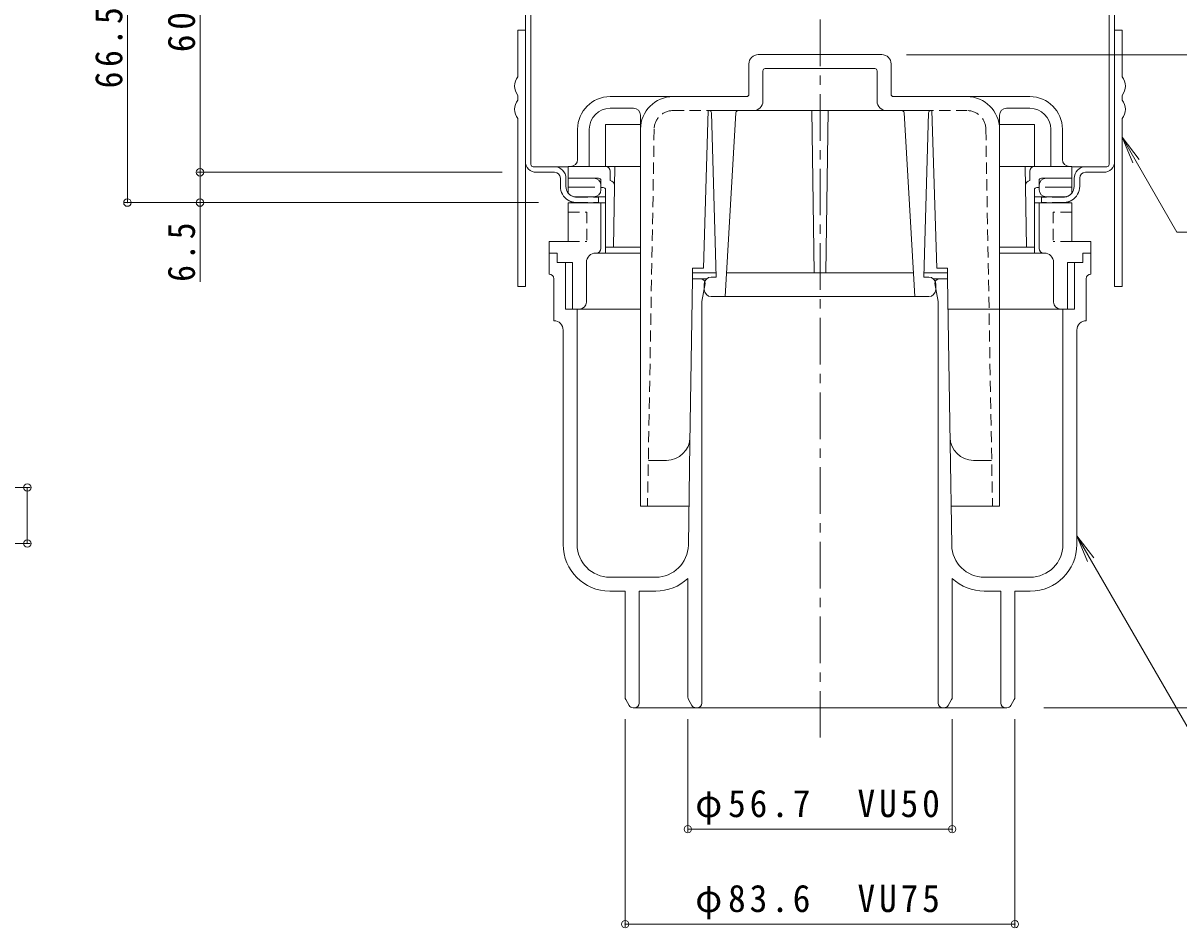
# Model space of a CAD drawing. Units: millimetres on the paper, enlarged 5 times, with parts at other scales. Extents: x -907 to 965, y -699 to 647.
# Drawn here: x -50 to 570, y -138 to 347 of the extents above; entities that cross this region are included whole.
import ezdxf

# ---------------------------------------------------------------- set-up
doc = ezdxf.new("R2010")
doc.units = ezdxf.units.MM
doc.header["$LTSCALE"] = 5
doc.header["$PDMODE"] = 32
doc.header["$PDSIZE"] = 4
doc.linetypes.add('CHAIN1', pattern=[8, 5, -1, 1, -1])
doc.linetypes.add('DASHED1', pattern=[1.8, 1.2, -0.6])
for name, color, linetype, lineweight in [('D-1', 6, 'Continuous', 9), ('D-3', 6, 'Continuous', 9), ('D-4', 7, 'Continuous', 9), ('D-5', 7, 'Continuous', 9), ('D-A', 1, 'Continuous', 9), ('D-C', 2, 'Continuous', 9), ('E-4', 7, 'Continuous', 9)]:
    doc.layers.add(name, color=color, linetype=linetype, lineweight=lineweight)
doc.styles.add('ＭＳ ゴシック', font='')
doc.styles.get('ＭＳ ゴシック').set_extended_font_data('MS Gothic')

msp = doc.modelspace()

# ---------------------------------------------------------------- linework, layer by layer
at = {"layer": 'D-1'}
for p, q in [((344.375, 329.937), (377.5, 329.937)), ((410.625, 329.937), (377.5, 329.937)), ((339.375, 308.687), (339.375, 324.937)), ((348.125, 322.437), (377.5, 322.437)), ((406.875, 322.437), (377.5, 322.437)), ((415.625, 308.687), (415.625, 324.937)), ((346.875, 304.937), (346.875, 321.187)), ((408.125, 304.937), (408.125, 321.187)), ((265, 307.437), (338.125, 307.437)), ((490, 307.437), (416.875, 307.437)), ((277.5, 301.187), (265, 301.187)), ((314.934, 215.437), (317.5, 299.937)), ((317.5, 299.937), (377.5, 299.937)), ((319.25, 298.687), (321.75, 210.72)), ((332.432, 298.76), (326.712, 200.22)), ((374.37, 212.938), (373.125, 299.937)), ((437.5, 299.937), (377.5, 299.937)), ((380.63, 212.938), (381.875, 299.937)), ((422.568, 298.76), (428.288, 200.22)), ((435.75, 298.687), (433.25, 210.72)), ((440.067, 215.437), (437.5, 299.937)), ((477.5, 301.187), (490, 301.187)), ((281.25, 297.437), (281.25, 87.937)), ((473.75, 297.437), (473.75, 87.937)), ((247.5, 273.687), (247.5, 289.938)), ((253.75, 289.938), (253.75, 269.937)), ((501.25, 289.938), (501.25, 269.937)), ((507.5, 273.687), (507.5, 289.938)), ((281.25, 269.937), (242.5, 269.937)), ((242.5, 269.937), (242.5, 258.938)), ((265, 267.438), (265, 262.431)), ((267.5, 269.937), (266.75, 226.687)), ((473.75, 269.937), (512.5, 269.937)), ((487.5, 269.937), (488.25, 226.687)), ((490, 267.438), (490, 262.431)), ((512.5, 269.937), (512.5, 258.938)), ((258.75, 263.687), (242.5, 263.687)), ((260, 262.437), (260, 257.438)), ((495, 262.437), (495, 257.438)), ((496.25, 263.687), (512.5, 263.687)), ((242.5, 258.938), (256.764, 258.938)), ((242.5, 258.938), (242.5, 255.701)), ((261.25, 258.688), (260, 258.688)), ((262.5, 257.438), (262.5, 226.687)), ((492.5, 257.438), (492.5, 226.687)), ((493.751, 258.688), (495, 258.688)), ((512.501, 258.938), (498.236, 258.938)), ((512.5, 258.938), (512.5, 255.701)), ((245.791, 253.688), (262.5, 253.688)), ((509.21, 253.688), (492.5, 253.688)), ((281.25, 226.687), (262.5, 226.687)), ((473.75, 226.687), (492.5, 226.687)), ((309.097, 209.938), (309.184, 215.437)), ((321.687, 212.938), (309.125, 212.938)), ((309.184, 215.437), (314.934, 215.437)), ((327.45, 212.938), (377.5, 212.938)), ((427.55, 212.938), (377.5, 212.938)), ((433.313, 212.938), (445.875, 212.938)), ((445.817, 215.437), (440.067, 215.437)), ((445.904, 209.938), (445.817, 215.437)), ((315.462, 203.97), (315.462, 206.97)), ((319.212, 210.72), (321.75, 210.72)), ((435.788, 210.72), (433.25, 210.72)), ((439.538, 203.97), (439.538, 206.97)), ((377.5, 200.22), (319.212, 200.22)), ((377.5, 200.22), (435.788, 200.22)), ((295.249, 112.437), (285.517, 112.437)), ((459.752, 112.437), (469.483, 112.437)), ((281.25, 87.937), (307.172, 87.937)), ((473.75, 87.937), (447.828, 87.937))]:
    msp.add_line(p, q, dxfattribs=at)
at = {"layer": 'D-1', "linetype": 'DASHED1'}
for p, q in [((298.579, 299.937), (317.5, 299.937)), ((456.421, 299.937), (437.5, 299.937)), ((288.581, 290.11), (285, 87.937)), ((466.42, 290.11), (470, 87.937))]:
    msp.add_line(p, q, dxfattribs=at)
at = {"layer": 'D-1'}
for points in [[(281.25, 292.438), (262.5, 292.438), (262.5, 269.937)], [(473.75, 292.438), (492.5, 292.438), (492.5, 269.937)]]:
    msp.add_lwpolyline(points, dxfattribs=at)
for centre, radius, start, end in [((344.375, 324.937), 5, 90, 180), ((410.625, 324.937), 5, 0, 90), ((348.125, 321.187), 1.25, 90, 180), ((406.875, 321.187), 1.25, 0, 90), ((265, 289.938), 17.5, 90, 180), ((298.75, 289.938), 17.5, 90, 180), ((338.125, 308.687), 1.25, 270, 0), ((341.875, 304.937), 5, 270, 0), ((413.125, 304.937), 5, 180, 270), ((416.875, 308.687), 1.25, 180, 270), ((456.251, 289.938), 17.5, 0, 90), ((490, 289.938), 17.5, 0, 90), ((265, 289.938), 11.25, 90, 180), ((277.5, 297.437), 3.75, 0, 90), ((318, 298.687), 1.25, 0, 90), ((333.68, 298.687), 1.25, 90, 176.67769), ((421.321, 298.687), 1.25, 3.32231, 90), ((437, 298.687), 1.25, 90, 180), ((477.5, 297.437), 3.75, 90, 180), ((490, 289.938), 11.25, 0, 90), ((243.75, 273.687), 3.75, 270, 0), ((511.25, 273.687), 3.75, 180, 270), ((262.5, 267.438), 2.5, 0, 90), ((492.5, 267.438), 2.5, 90, 180), ((256.25, 259.937), 3.75, 0, 90), ((258.75, 262.437), 1.25, 0, 90), ((264.826, 259.937), 2.5, 359.00748, 86.01167), ((490.174, 259.937), 2.5, 93.98833, 180.99252), ((498.75, 259.937), 3.75, 90, 180), ((496.25, 262.437), 1.25, 90, 180), ((256.25, 257.438), 3.75, 270, 0), ((261.25, 257.438), 1.25, 0, 90), ((493.751, 257.438), 1.25, 90, 180), ((498.75, 257.438), 3.75, 180, 270), ((319.212, 206.97), 3.75, 90, 180), ((435.788, 206.97), 3.75, 0, 90), ((319.212, 203.97), 3.75, 180, 270), ((435.788, 203.97), 3.75, 270, 0), ((295.249, 124.937), 12.5, 270, 359.1049), ((459.752, 124.937), 12.5, 180.8951, 270)]:
    msp.add_arc(centre, radius, start, end, dxfattribs=at)
at = {"layer": 'D-1', "linetype": 'DASHED1'}
for centre, start, end in [((298.579, 289.938), 90, 179.01233), ((456.421, 289.938), 0.98767, 90)]:
    msp.add_arc(centre, 10, start, end, dxfattribs=at)
at = {"layer": 'D-3'}
for p, q in [((219.5, 272.861), (219.5, 372.611)), ((535.5, 272.861), (535.5, 372.611)), ((222.5, 271.111), (222.5, 370.611)), ((532.5, 271.111), (532.5, 370.611)), ((223.75, 269.861), (242.5, 269.861)), ((235.125, 266.861), (225.5, 266.861)), ((531.25, 269.861), (512.5, 269.861)), ((519.875, 266.861), (529.5, 266.861)), ((238.25, 263.736), (238.25, 259.361)), ((241.25, 263.611), (241.25, 259.236)), ((513.75, 263.611), (513.75, 259.236)), ((516.75, 263.736), (516.75, 259.361))]:
    msp.add_line(p, q, dxfattribs=at)
at = {"layer": 'D-3', "linetype": 'DASHED1'}
for p, q in [((247, 253.56), (258.75, 253.611)), ((247, 250.611), (258.75, 250.611)), ((258.75, 253.611), (258.75, 250.611)), ((496.25, 253.611), (496.25, 250.611)), ((508, 253.56), (496.25, 253.56)), ((508, 250.611), (496.25, 250.611))]:
    msp.add_line(p, q, dxfattribs=at)
at = {"layer": 'D-3'}
for centre, radius, start, end in [((225.5, 272.861), 6, 180, 270), ((529.5, 272.861), 6, 270, 0), ((223.75, 271.111), 1.25, 180, 270), ((235, 263.611), 6.25, 0, 90), ((235.125, 263.736), 3.125, 0, 90), ((520, 263.611), 6.25, 90, 180), ((519.875, 263.736), 3.125, 90, 180), ((531.25, 271.111), 1.25, 270, 0), ((247, 259.361), 8.75, 180, 239.04864), ((246.875, 259.236), 5.625, 180, 218.93806), ((508, 259.361), 8.75, 300.95136, 0), ((508.125, 259.236), 5.625, 321.06194, 0)]:
    msp.add_arc(centre, radius, start, end, dxfattribs=at)
at = {"layer": 'D-3', "linetype": 'DASHED1'}
for centre, radius, start, end in [((247, 259.361), 5.801, 219.12322, 269.99973), ((508, 259.361), 5.801, 270.00027, 320.87678), ((247, 259.361), 8.75, 239.04864, 269.99973), ((508, 259.361), 8.75, 270.00027, 300.95136)]:
    msp.add_arc(centre, radius, start, end, dxfattribs=at)
at = {"layer": 'D-4'}
for p, q in [((6.094, 250.611), (6.094, 416.861)), ((45.034, 266.861), (45.034, 416.861)), ((423.946, 329.861), (667.785, 329.861)), ((207, 266.861), (43.534, 266.861)), ((45.034, 250.611), (45.034, 266.861)), ((4.594, 250.611), (226.5, 250.611)), ((45.034, 208.165), (45.034, 250.611)), ((719.521, -20.19), (497.439, -20.19)), ((273, -26.219), (273, -137.68)), ((306.625, -26.219), (306.625, -86.777)), ((448.375, -26.219), (448.375, -86.777)), ((482, -26.219), (482, -137.68)), ((306.625, -85.277), (448.375, -85.277)), ((273, -136.18), (482, -136.18))]:
    msp.add_line(p, q, dxfattribs=at)
for p in [(45.034, 266.861), (6.094, 250.611), (45.034, 250.611), (306.625, -85.277), (448.375, -85.277), (273, -136.18), (482, -136.18)]:
    msp.add_point(p, dxfattribs=at)
at = {"layer": 'D-5'}
for p, q in [((539.5, 285.698), (568.914, 234.751)), ((539.5, 285.698), (545.241, 271.84)), ((539.5, 285.698), (548.632, 273.797)), ((568.914, 234.751), (653.914, 234.751)), ((515.25, 72.012), (520.991, 58.154)), ((515.25, 72.012), (524.382, 60.112)), ((515.25, 72.012), (606.061, -85.277))]:
    msp.add_line(p, q, dxfattribs=at)
at = {"layer": 'D-A'}
for p, q in [((215.5, 343.111), (215.5, 318.111)), ((219.5, 343.111), (215.5, 343.111)), ((219.5, 343.111), (219.5, 205.611)), ((535.5, 343.111), (535.5, 205.611)), ((215.5, 308.111), (215.5, 305.611)), ((539.5, 308.111), (539.5, 305.611)), ((215.5, 295.611), (215.5, 205.611)), ((539.5, 295.611), (539.5, 205.611)), ((219.5, 205.611), (215.5, 205.611)), ((535.5, 205.611), (539.5, 205.611))]:
    msp.add_line(p, q, dxfattribs=at)
msp.add_lwpolyline([(535.5, 343.111), (539.5, 343.111), (539.5, 318.111)], dxfattribs=at)
for centre, start, end in [((221.768, 313.111), 141.41991, 218.58009), ((533.232, 313.111), 321.41991, 38.58009), ((221.768, 300.611), 141.41991, 218.58009), ((533.232, 300.611), 321.41991, 38.58009)]:
    msp.add_arc(centre, 8.018, start, end, dxfattribs=at)
at = {"layer": 'D-C', "linetype": 'CHAIN1'}
msp.add_line((377.5, -36.209), (377.5, 431.026), dxfattribs=at)
at = {"layer": 'D-C'}
for p, q in [((242.5, 250.56), (242.5, 229.81)), ((242.5, 250.56), (262.5, 250.56)), ((260, 226.06), (260, 250.56)), ((262.5, 250.56), (262.5, 223.56)), ((492.5, 250.56), (492.5, 223.56)), ((512.5, 250.56), (492.5, 250.56)), ((495, 226.06), (495, 250.56)), ((512.5, 250.56), (512.5, 229.81)), ((232.25, 229.81), (232.25, 212.31)), ((242.5, 229.81), (232.25, 229.81)), ((512.5, 229.81), (522.75, 229.81)), ((522.75, 229.81), (522.75, 212.31)), ((236.625, 223.56), (232.25, 223.56)), ((236.625, 223.56), (236.625, 218.56)), ((281.25, 223.56), (257.25, 223.56)), ((497.75, 223.56), (473.75, 223.56)), ((518.375, 223.56), (522.75, 223.56)), ((518.375, 223.56), (518.375, 218.56)), ((241, 218.56), (241, 193.56)), ((252.25, 218.56), (252.25, 197.31)), ((502.75, 218.56), (502.75, 197.31)), ((514, 218.56), (514, 193.56)), ((234.75, 209.81), (234.75, 187.31)), ((307.747, 121.615), (309.144, 209.81)), ((316.919, 209.81), (309.144, 209.81)), ((314.162, 197.524), (315.875, 207.31)), ((445.856, 209.81), (438.081, 209.81)), ((440.838, 197.524), (439.125, 207.31)), ((447.253, 121.615), (445.856, 209.81)), ((520.25, 209.81), (520.25, 187.31)), ((241, 193.56), (281.25, 193.56)), ((247.25, 67.31), (247.25, 193.56)), ((314.125, 197.093), (314.125, -17.69)), ((440.875, 197.093), (440.875, -17.69)), ((514, 193.56), (446.114, 193.56)), ((507.75, 67.31), (507.75, 193.56)), ((239.75, 67.31), (239.75, 182.31)), ((515.25, 67.31), (515.25, 182.31)), ((306.894, 67.037), (307.747, 121.615)), ((448.106, 67.037), (447.253, 121.615)), ((289.396, 49.81), (264.75, 49.81)), ((465.604, 49.81), (490.25, 49.81)), ((306.625, -14.52), (306.625, 49.194)), ((448.375, -14.52), (448.375, 49.194)), ((264.75, 42.31), (273, 42.31)), ((273, -14.52), (273, 42.31)), ((280.5, -17.69), (280.5, 42.31)), ((289.396, 42.31), (280.5, 42.31)), ((465.604, 42.31), (474.5, 42.31)), ((474.5, -17.69), (474.5, 42.31)), ((482, -14.52), (482, 42.31)), ((490.25, 42.31), (482, 42.31)), ((275.166, -18.94), (273.335, -15.77)), ((308.79, -18.94), (306.96, -15.77)), ((446.21, -18.94), (448.04, -15.77)), ((479.835, -18.94), (481.665, -15.77)), ((477.67, -20.19), (277.33, -20.19))]:
    msp.add_line(p, q, dxfattribs=at)
at = {"layer": 'D-C', "linetype": 'DASHED1'}
for p, q in [((242.5, 245.56), (252.5, 245.56)), ((252.5, 245.56), (252.5, 229.81)), ((502.5, 245.56), (502.5, 229.81)), ((512.5, 245.56), (502.5, 245.56)), ((242.5, 229.81), (252.5, 229.81)), ((512.5, 229.81), (502.5, 229.81))]:
    msp.add_line(p, q, dxfattribs=at)
at = {"layer": 'D-C'}
for points in [[(236.625, 218.56), (244.75, 218.56), (244.75, 193.56)], [(518.375, 218.56), (510.25, 218.56), (510.25, 193.56)]]:
    msp.add_lwpolyline(points, dxfattribs=at)
for centre, radius, start, end in [((257.25, 218.56), 5, 90, 180), ((257.5, 226.06), 2.5, 270, 0), ((497.5, 226.06), 2.5, 180, 270), ((497.75, 218.56), 5, 0, 90), ((232.25, 209.81), 2.5, 0, 90), ((522.75, 209.81), 2.5, 90, 180), ((313.375, 207.31), 2.5, 0, 90), ((441.625, 207.31), 2.5, 90, 180), ((248.5, 197.31), 3.75, 270, 0), ((316.625, 197.093), 2.5, 170.07338, 180), ((438.375, 197.093), 2.5, 0, 9.92662), ((506.5, 197.31), 3.75, 180, 270), ((234.75, 182.31), 5, 0, 90), ((520.25, 182.31), 5, 90, 180), ((264.75, 67.31), 25, 180, 270), ((264.75, 67.31), 17.5, 180, 270), ((289.396, 67.31), 17.5, 270, 359.10498), ((465.604, 67.31), 17.5, 180.89502, 270), ((490.25, 67.31), 25, 270, 0), ((490.25, 67.31), 17.5, 270, 0), ((289.396, 67.31), 25, 270, 313.56273), ((465.604, 67.31), 25, 226.43727, 270), ((275.5, -14.52), 2.5, 180, 210.00032), ((278, -17.69), 2.5, 270, 0), ((309.125, -14.52), 2.5, 180, 210.00032), ((311.625, -17.69), 2.5, 270, 0), ((443.375, -17.69), 2.5, 180, 270), ((445.875, -14.52), 2.5, 329.99968, 0), ((477, -17.69), 2.5, 180, 270), ((479.5, -14.52), 2.5, 329.99968, 0), ((277.33, -17.69), 2.5, 210.00032, 270), ((310.956, -17.69), 2.5, 210.00032, 270), ((444.045, -17.69), 2.5, 270, 329.99968), ((477.67, -17.69), 2.5, 270, 329.99968)]:
    msp.add_arc(centre, radius, start, end, dxfattribs=at)
at = {"layer": 'E-4'}
for p, q in [((-46.079, 97.887), (-158.26, 97.887)), ((-47.579, 97.887), (-47.579, 67.887)), ((-46.079, 67.887), (-107.76, 67.887))]:
    msp.add_line(p, q, dxfattribs=at)
for p in [(-47.579, 97.887), (-47.579, 67.887)]:
    msp.add_point(p, dxfattribs=at)

# ---------------------------------------------------------------- texts
at = {"layer": 'D-4', "color": 2, "char_height": 14.66, "attachment_point": 7, "rotation": 90, "style": 'ＭＳ ゴシック'}
for s, insert in [('\\T1.28;\\W0.9;66.5', (3.594, 311.861)), ('\\T1.27;\\W0.95;60', (42.534, 331.236)), ('\\T1.27;\\W0.9;6.5', (42.534, 208.165))]:
    msp.add_mtext(s, dxfattribs=dict(at, insert=insert))
at = {"layer": 'D-4', "color": 2, "char_height": 14.66, "attachment_point": 7, "style": 'ＭＳ ゴシック'}
for s, insert in [('\\T1.22;\\W0.95;φ56.7\u3000VU50', (310.625, -82.777)), ('\\T1.22;\\W0.95;φ83.6\u3000VU75', (310.625, -133.68))]:
    msp.add_mtext(s, dxfattribs=dict(at, insert=insert))

doc.saveas('drawing.dxf')
